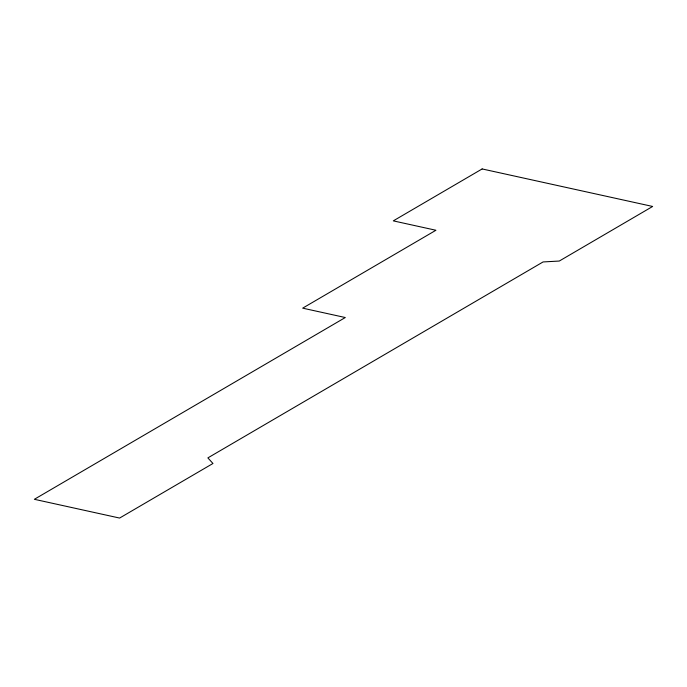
<?xml version="1.0" encoding="UTF-8"?>
<svg xmlns="http://www.w3.org/2000/svg" width="687" height="687" viewBox="0 0 687 687"><rect width="100%" height="100%" fill="white"/><g stroke="black" fill="none" stroke-linecap="round" stroke-linejoin="round"><path stroke-width="1.03" d="M482.137 168.942L393.299 220.87L435.927 230.257L302.666 308.154L345.295 317.531L34.35 499.303L119.607 518.058L212.97 463.485L207.869 457.894L543.073 261.945L559.287 261.043L652.65 206.461L482.137 168.942"/></g></svg>
